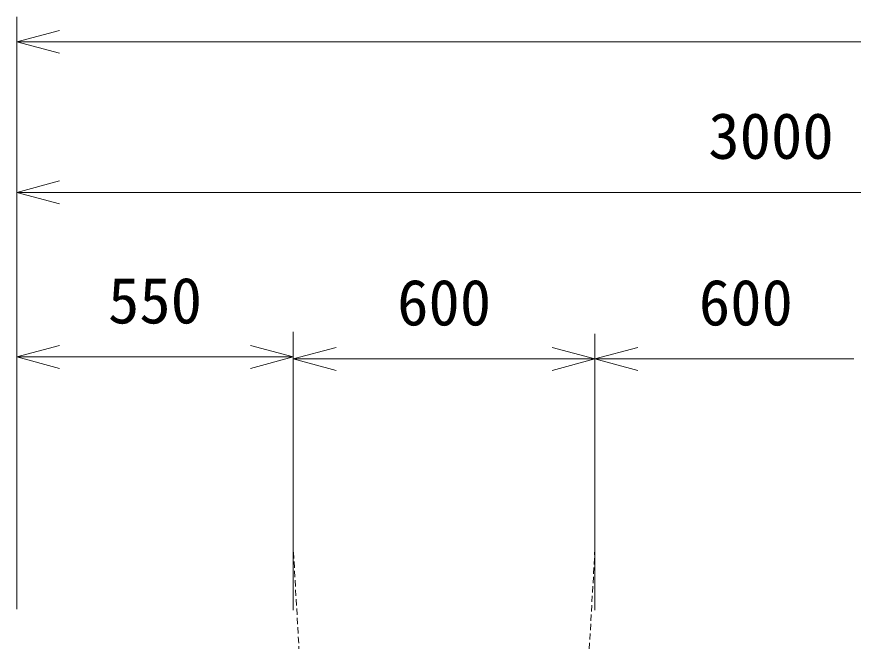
# Model space of a CAD drawing. Units: millimetres at full size, sheet at 1:50; details may follow other scales. Extents: x 750 to 20250, y 750 to 14100.
# Drawn here: x 3022 to 4686, y 5597 to 6840 of the extents above; entities that cross this region are included whole.
import ezdxf
from ezdxf.enums import TextEntityAlignment as Align

# ---------------------------------------------------------------- set-up
doc = ezdxf.new("R2010")
doc.units = ezdxf.units.MM
doc.header["$LTSCALE"] = 50
doc.linetypes.add('USER1', pattern=[0.375, 0.25, -0.125])
doc.layers.add('D-STR-DIM', color=7, linetype='Continuous', lineweight=13)
doc.layers.add('D-STR-HIDDEN', color=1, linetype='Continuous', lineweight=25)
doc.styles.add('ＭＳ ゴシック', font='')
doc.styles.get('ＭＳ ゴシック').set_extended_font_data('MS Gothic')

msp = doc.modelspace()

# ---------------------------------------------------------------- linework, layer by layer
at = {"layer": 'D-STR-DIM'}
for p, q in [((3021.93, 5662.39), (3021.93, 6839.53)), ((3021.93, 6789.53), (3106.93, 6812.31)), ((3106.93, 6766.76), (3021.93, 6789.53)), ((3021.93, 6789.53), (3106.93, 6789.53)), ((3106.93, 6789.53), (8936.93, 6789.53)), ((3021.93, 5660.39), (3021.93, 6539.97)), ((3021.93, 6489.97), (3106.93, 6512.74)), ((3106.93, 6467.19), (3021.93, 6489.97)), ((3021.93, 6489.97), (3106.93, 6489.97)), ((5936.93, 6489.97), (3106.93, 6489.97)), ((3021.93, 5662.39), (3021.93, 6212.39)), ((3571.93, 5658.44), (3571.93, 6212.39)), ((3571.93, 5658.44), (3571.93, 6208.44)), ((4171.93, 5658.44), (4171.93, 6208.44)), ((4171.93, 5658.44), (4171.93, 6208.44)), ((3021.93, 6162.39), (3106.93, 6185.17)), ((3486.93, 6185.17), (3571.93, 6162.39)), ((3571.93, 6158.44), (3656.93, 6181.22)), ((4086.93, 6181.22), (4171.93, 6158.44)), ((4171.93, 6158.44), (4256.93, 6181.22)), ((3106.93, 6139.62), (3021.93, 6162.39)), ((3021.93, 6162.39), (3106.93, 6162.39)), ((3106.93, 6162.39), (3486.93, 6162.39)), ((3571.93, 6162.39), (3486.93, 6139.62)), ((3571.93, 6162.39), (3486.93, 6162.39)), ((3656.93, 6135.67), (3571.93, 6158.44)), ((3571.93, 6158.44), (3656.93, 6158.44)), ((3656.93, 6158.44), (4086.93, 6158.44)), ((4171.93, 6158.44), (4086.93, 6135.67)), ((4171.93, 6158.44), (4086.93, 6158.44)), ((4256.93, 6135.67), (4171.93, 6158.44)), ((4171.93, 6158.44), (4256.93, 6158.44)), ((4256.93, 6158.44), (4686.93, 6158.44))]:
    msp.add_line(p, q, dxfattribs=at)
at = {"layer": 'D-STR-HIDDEN', "color": 2, "linetype": 'USER1', "lineweight": 13}
for p, q in [((3678.93, 3908.39), (3571.93, 5780.84)), ((4171.93, 5780.84), (4064.93, 3908.39))]:
    msp.add_line(p, q, dxfattribs=at)

# ---------------------------------------------------------------- texts
at = {"layer": 'D-STR-DIM', "style": 'ＭＳ ゴシック'}
for s, p in [('3000', (4521.93, 6602.47)), ('550', (3296.93, 6274.89)), ('600', (3871.93, 6270.94)), ('600', (4471.93, 6270.94))]:
    msp.add_text(s, height=91.64, dxfattribs=at).set_placement(p, align=Align.MIDDLE_CENTER)

doc.saveas('drawing.dxf')
